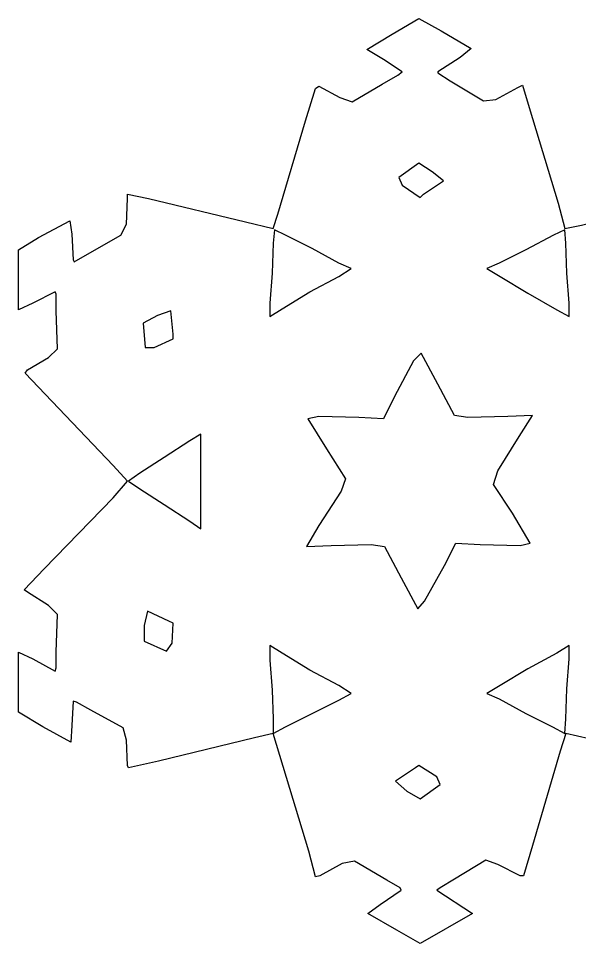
# Model space of a CAD drawing. Header units: centimetres. Extents: x -162 to 48, y -78 to 11.
# Drawn here: x -147.23 to -139.63, y -16.74 to -4.21 of the extents above; entities that cross this region are included whole.
import ezdxf

# ---------------------------------------------------------------- set-up
doc = ezdxf.new("R2010")
doc.units = ezdxf.units.CM
doc.header["$MEASUREMENT"] = 0
doc.layers.add('layer 1', color=7, linetype='Continuous')

msp = doc.modelspace()

# ---------------------------------------------------------------- linework, layer by layer
at = {"layer": 'layer 1', "color": 140}
for points, knots in [([(-146.71552, -13.00454), (-146.71552, -13.00454), (-146.73059, -13.04959), (-146.73059, -13.04959), (-146.73059, -13.04959), (-146.73059, -13.04959), (-147.03203, -12.88402), (-147.03203, -12.88402), (-147.03203, -12.88402), (-147.03203, -12.88402), (-147.22787, -12.79363), (-147.22787, -12.79363), (-147.22787, -12.79363), (-147.22787, -12.79363), (-147.22787, -13.23036), (-147.22787, -13.23036), (-147.22787, -13.23036), (-147.22787, -13.23036), (-147.22787, -13.60698), (-147.22787, -13.60698), (-147.22787, -13.60698), (-147.22787, -13.60698), (-146.89645, -13.80282), (-146.89645, -13.80282), (-146.89645, -13.80282), (-146.89645, -13.80282), (-146.51968, -14.01358), (-146.51968, -14.01358), (-146.51968, -14.01358), (-146.51968, -14.01358), (-146.50462, -13.78776), (-146.50462, -13.78776), (-146.50462, -13.78776), (-146.50462, -13.78776), (-146.48955, -13.45633), (-146.48955, -13.45633), (-146.48955, -13.45633), (-146.48955, -13.45633), (-146.44436, -13.4714), (-146.44436, -13.4714), (-146.44436, -13.4714), (-146.44436, -13.4714), (-146.24837, -13.57685), (-146.24837, -13.57685), (-146.24837, -13.57685), (-146.24837, -13.57685), (-145.81149, -13.81774), (-145.81149, -13.81774), (-145.81149, -13.81774), (-145.81149, -13.81774), (-145.7663, -13.98345), (-145.7663, -13.98345), (-145.7663, -13.98345), (-145.7663, -13.98345), (-145.75123, -14.32994), (-145.75123, -14.32994), (-145.75123, -14.32994), (-145.75123, -14.32994), (-145.73617, -14.36007), (-145.73617, -14.36007), (-145.73617, -14.36007), (-145.73617, -14.36007), (-145.32928, -14.26968), (-145.32928, -14.26968), (-145.32928, -14.26968), (-145.32928, -14.26968), (-144.03327, -13.95332), (-144.03327, -13.95332), (-144.03327, -13.95332), (-144.03327, -13.95332), (-143.77717, -13.89306), (-143.77717, -13.89306), (-143.77717, -13.89306), (-143.77717, -13.89306), (-143.77717, -13.69737), (-143.77717, -13.69737), (-143.77717, -13.69737), (-143.77717, -13.69737), (-143.79224, -13.30569), (-143.79224, -13.30569), (-143.79224, -13.30569), (-143.79224, -13.30569), (-143.82236, -12.89909), (-143.82236, -12.89909), (-143.82236, -12.89909), (-143.82236, -12.89909), (-143.82236, -12.70325), (-143.82236, -12.70325), (-143.82236, -12.70325), (-143.82236, -12.70325), (-143.65665, -12.8087), (-143.65665, -12.8087), (-143.65665, -12.8087), (-143.65665, -12.8087), (-143.27989, -13.03452), (-143.27989, -13.03452), (-143.27989, -13.03452), (-143.27989, -13.03452), (-142.88806, -13.24543), (-142.88806, -13.24543), (-142.88806, -13.24543), (-142.88806, -13.24543), (-142.72235, -13.35088), (-142.72235, -13.35088), (-142.72235, -13.35088), (-142.72235, -13.35088), (-142.88806, -13.44127), (-142.88806, -13.44127), (-142.88806, -13.44127), (-142.88806, -13.44127), (-143.24976, -13.62204), (-143.24976, -13.62204), (-143.24976, -13.62204), (-143.24976, -13.62204), (-143.61146, -13.80282), (-143.61146, -13.80282), (-143.61146, -13.80282), (-143.61146, -13.80282), (-143.77717, -13.89306), (-143.77717, -13.89306), (-143.77717, -13.89306), (-143.77717, -13.89306), (-143.68678, -14.19435), (-143.68678, -14.19435), (-143.68678, -14.19435), (-143.68678, -14.19435), (-143.29495, -15.48962), (-143.29495, -15.48962), (-143.29495, -15.48962), (-143.29495, -15.48962), (-143.20457, -15.83611), (-143.20457, -15.83611), (-143.20457, -15.83611), (-143.20457, -15.83611), (-143.14431, -15.82104), (-143.14431, -15.82104), (-143.14431, -15.82104), (-143.14431, -15.82104), (-142.84287, -15.65533), (-142.84287, -15.65533), (-142.84287, -15.65533), (-142.84287, -15.65533), (-142.67715, -15.6252), (-142.67715, -15.6252), (-142.67715, -15.6252), (-142.67715, -15.6252), (-142.24013, -15.8813), (-142.24013, -15.8813), (-142.24013, -15.8813), (-142.24013, -15.8813), (-142.05935, -15.98676), (-142.05935, -15.98676), (-142.05935, -15.98676), (-142.05935, -15.98676), (-142.04429, -16.01689), (-142.04429, -16.01689), (-142.04429, -16.01689), (-142.04429, -16.01689), (-142.33067, -16.21258), (-142.33067, -16.21258), (-142.33067, -16.21258), (-142.33067, -16.21258), (-142.49638, -16.3331), (-142.49638, -16.3331), (-142.49638, -16.3331), (-142.49638, -16.3331), (-142.10455, -16.55907), (-142.10455, -16.55907), (-142.10455, -16.55907), (-142.10455, -16.55907), (-141.78804, -16.73969), (-141.78804, -16.73969), (-141.78804, -16.73969), (-141.78804, -16.73969), (-141.07985, -16.3331), (-141.07985, -16.3331), (-141.07985, -16.3331), (-141.07985, -16.3331), (-141.56207, -16.01689), (-141.56207, -16.01689), (-141.56207, -16.01689), (-141.56207, -16.01689), (-141.51688, -15.98676), (-141.51688, -15.98676), (-141.51688, -15.98676), (-141.51688, -15.98676), (-141.32104, -15.86624), (-141.32104, -15.86624), (-141.32104, -15.86624), (-141.32104, -15.86624), (-140.89908, -15.61014), (-140.89908, -15.61014), (-140.89908, -15.61014), (-140.89908, -15.61014), (-140.73322, -15.6704), (-140.73322, -15.6704), (-140.73322, -15.6704), (-140.73322, -15.6704), (-140.43193, -15.82104), (-140.43193, -15.82104), (-140.43193, -15.82104), (-140.43193, -15.82104), (-140.38673, -15.82104), (-140.38673, -15.82104), (-140.38673, -15.82104), (-140.38673, -15.82104), (-140.26621, -15.4143), (-140.26621, -15.4143), (-140.26621, -15.4143), (-140.26621, -15.4143), (-139.88945, -14.1341), (-139.88945, -14.1341), (-139.88945, -14.1341), (-139.88945, -14.1341), (-139.81413, -13.89306), (-139.81413, -13.89306), (-139.81413, -13.89306), (-139.81413, -13.89306), (-139.49762, -13.96838), (-139.49762, -13.96838), (-139.49762, -13.96838), (-139.49762, -13.96838), (-138.1867, -14.28474), (-138.1867, -14.28474), (-138.1867, -14.28474), (-138.1867, -14.28474), (-137.84006, -14.37513), (-137.84006, -14.37513), (-137.84006, -14.37513), (-137.84006, -14.37513), (-137.84006, -14.31487), (-137.84006, -14.31487), (-137.84006, -14.31487), (-137.84006, -14.31487), (-137.825, -13.96838), (-137.825, -13.96838), (-137.825, -13.96838), (-137.825, -13.96838), (-137.76474, -13.81774), (-137.76474, -13.81774), (-137.76474, -13.81774), (-137.76474, -13.81774), (-137.31265, -13.56179), (-137.31265, -13.56179), (-137.31265, -13.56179), (-137.31265, -13.56179), (-137.13187, -13.45633), (-137.13187, -13.45633), (-137.13187, -13.45633), (-137.13187, -13.45633), (-137.10174, -13.45633), (-137.10174, -13.45633), (-137.10174, -13.45633), (-137.10174, -13.45633), (-137.08668, -13.80282), (-137.08668, -13.80282), (-137.08668, -13.80282), (-137.08668, -13.80282), (-137.07162, -14.01358), (-137.07162, -14.01358), (-137.07162, -14.01358), (-137.07162, -14.01358), (-136.66472, -13.78776), (-136.66472, -13.78776), (-136.66472, -13.78776), (-136.66472, -13.78776), (-136.36343, -13.60698), (-136.36343, -13.60698), (-136.36343, -13.60698), (-136.36343, -13.60698), (-136.36343, -13.20023), (-136.36343, -13.20023), (-136.36343, -13.20023), (-136.36343, -13.20023), (-136.36343, -12.79363), (-136.36343, -12.79363), (-136.36343, -12.79363), (-136.36343, -12.79363), (-136.5894, -12.89909), (-136.5894, -12.89909), (-136.5894, -12.89909), (-136.5894, -12.89909), (-136.87577, -13.04959), (-136.87577, -13.04959), (-136.87577, -13.04959), (-136.87577, -13.04959), (-136.87577, -12.98948), (-136.87577, -12.98948), (-136.87577, -12.98948), (-136.87577, -12.98948), (-136.87577, -12.74844), (-136.87577, -12.74844), (-136.87577, -12.74844), (-136.87577, -12.74844), (-136.89069, -12.26652), (-136.89069, -12.26652), (-136.89069, -12.26652), (-136.89069, -12.26652), (-136.75511, -12.146), (-136.75511, -12.146), (-136.75511, -12.146), (-136.75511, -12.146), (-136.46888, -11.96522), (-136.46888, -11.96522), (-136.46888, -11.96522), (-136.46888, -11.96522), (-136.45382, -11.9351), (-136.45382, -11.9351), (-136.45382, -11.9351), (-136.45382, -11.9351), (-136.77017, -11.60367), (-136.77017, -11.60367), (-136.77017, -11.60367), (-136.77017, -11.60367), (-137.68941, -10.63983), (-137.68941, -10.63983), (-137.68941, -10.63983), (-137.68941, -10.63983), (-137.84006, -10.47412), (-137.84006, -10.47412), (-137.84006, -10.47412), (-137.84006, -10.47412), (-137.59903, -10.21802), (-137.59903, -10.21802), (-137.59903, -10.21802), (-137.59903, -10.21802), (-136.66472, -9.23911), (-136.66472, -9.23911), (-136.66472, -9.23911), (-136.66472, -9.23911), (-136.43875, -8.99807), (-136.43875, -8.99807), (-136.43875, -8.99807), (-136.43875, -8.99807), (-136.49901, -8.96794), (-136.49901, -8.96794), (-136.49901, -8.96794), (-136.49901, -8.96794), (-136.78524, -8.78717), (-136.78524, -8.78717), (-136.78524, -8.78717), (-136.78524, -8.78717), (-136.89069, -8.66665), (-136.89069, -8.66665), (-136.89069, -8.66665), (-136.89069, -8.66665), (-136.87577, -8.13953), (-136.87577, -8.13953), (-136.87577, -8.13953), (-136.87577, -8.13953), (-136.87577, -7.92863), (-136.87577, -7.92863), (-136.87577, -7.92863), (-136.87577, -7.92863), (-136.86056, -7.91356), (-136.86056, -7.91356), (-136.86056, -7.91356), (-136.86056, -7.91356), (-136.5442, -8.07928), (-136.5442, -8.07928), (-136.5442, -8.07928), (-136.5442, -8.07928), (-136.36343, -8.1546), (-136.36343, -8.1546), (-136.36343, -8.1546), (-136.36343, -8.1546), (-136.36343, -7.68774), (-136.36343, -7.68774), (-136.36343, -7.68774), (-136.36343, -7.68774), (-136.36343, -7.34125), (-136.36343, -7.34125), (-136.36343, -7.34125), (-136.36343, -7.34125), (-137.07162, -6.93465), (-137.07162, -6.93465), (-137.07162, -6.93465), (-137.07162, -6.93465), (-137.10174, -7.50696), (-137.10174, -7.50696), (-137.10174, -7.50696), (-137.10174, -7.50696), (-137.162, -7.47684), (-137.162, -7.47684), (-137.162, -7.47684), (-137.162, -7.47684), (-137.37291, -7.35632), (-137.37291, -7.35632), (-137.37291, -7.35632), (-137.37291, -7.35632), (-137.79487, -7.11528), (-137.79487, -7.11528), (-137.79487, -7.11528), (-137.79487, -7.11528), (-137.825, -6.94957), (-137.825, -6.94957), (-137.825, -6.94957), (-137.825, -6.94957), (-137.84006, -6.6183), (-137.84006, -6.6183), (-137.84006, -6.6183), (-137.84006, -6.6183), (-137.87019, -6.58817), (-137.87019, -6.58817), (-137.87019, -6.58817), (-137.87019, -6.58817), (-138.32228, -6.69362), (-138.32228, -6.69362), (-138.32228, -6.69362), (-138.32228, -6.69362), (-139.60307, -7.00998), (-139.60307, -7.00998), (-139.60307, -7.00998), (-139.60307, -7.00998), (-139.82919, -7.05517), (-139.82919, -7.05517), (-139.82919, -7.05517), (-139.82919, -7.05517), (-139.91958, -6.70868), (-139.91958, -6.70868), (-139.91958, -6.70868), (-139.91958, -6.70868), (-140.31141, -5.41342), (-140.31141, -5.41342), (-140.31141, -5.41342), (-140.31141, -5.41342), (-140.4018, -5.11212), (-140.4018, -5.11212), (-140.4018, -5.11212), (-140.4018, -5.11212), (-140.46205, -5.14225), (-140.46205, -5.14225), (-140.46205, -5.14225), (-140.46205, -5.14225), (-140.76335, -5.30796), (-140.76335, -5.30796), (-140.76335, -5.30796), (-140.76335, -5.30796), (-140.92921, -5.32303), (-140.92921, -5.32303), (-140.92921, -5.32303), (-140.92921, -5.32303), (-141.3813, -5.05186), (-141.3813, -5.05186), (-141.3813, -5.05186), (-141.3813, -5.05186), (-141.54701, -4.94656), (-141.54701, -4.94656), (-141.54701, -4.94656), (-141.54701, -4.94656), (-141.54701, -4.9315), (-141.54701, -4.9315), (-141.54701, -4.9315), (-141.54701, -4.9315), (-141.24557, -4.73565), (-141.24557, -4.73565), (-141.24557, -4.73565), (-141.24557, -4.73565), (-141.09492, -4.61514), (-141.09492, -4.61514), (-141.09492, -4.61514), (-141.09492, -4.61514), (-141.50181, -4.3741), (-141.50181, -4.3741), (-141.50181, -4.3741), (-141.50181, -4.3741), (-141.80311, -4.20839), (-141.80311, -4.20839), (-141.80311, -4.20839), (-141.80311, -4.20839), (-142.16481, -4.4193), (-142.16481, -4.4193), (-142.16481, -4.4193), (-142.16481, -4.4193), (-142.51144, -4.6302), (-142.51144, -4.6302), (-142.51144, -4.6302), (-142.51144, -4.6302), (-142.28532, -4.76578), (-142.28532, -4.76578), (-142.28532, -4.76578), (-142.28532, -4.76578), (-142.02922, -4.9315), (-142.02922, -4.9315), (-142.02922, -4.9315), (-142.02922, -4.9315), (-142.08948, -4.97669), (-142.08948, -4.97669), (-142.08948, -4.97669), (-142.08948, -4.97669), (-142.30039, -5.09706), (-142.30039, -5.09706), (-142.30039, -5.09706), (-142.30039, -5.09706), (-142.70728, -5.33809), (-142.70728, -5.33809), (-142.70728, -5.33809), (-142.70728, -5.33809), (-142.87299, -5.27784), (-142.87299, -5.27784), (-142.87299, -5.27784), (-142.87299, -5.27784), (-143.15937, -5.12719), (-143.15937, -5.12719), (-143.15937, -5.12719), (-143.15937, -5.12719), (-143.20457, -5.15732), (-143.20457, -5.15732), (-143.20457, -5.15732), (-143.20457, -5.15732), (-143.34015, -5.59419), (-143.34015, -5.59419), (-143.34015, -5.59419), (-143.34015, -5.59419), (-143.71691, -6.85933), (-143.71691, -6.85933), (-143.71691, -6.85933), (-143.71691, -6.85933), (-143.77717, -7.05517), (-143.77717, -7.05517), (-143.77717, -7.05517), (-143.77717, -7.05517), (-144.15394, -6.96478), (-144.15394, -6.96478), (-144.15394, -6.96478), (-144.15394, -6.96478), (-145.46486, -6.64843), (-145.46486, -6.64843), (-145.46486, -6.64843), (-145.46486, -6.64843), (-145.75123, -6.58817), (-145.75123, -6.58817), (-145.75123, -6.58817), (-145.75123, -6.58817), (-145.75123, -6.64843), (-145.75123, -6.64843), (-145.75123, -6.64843), (-145.75123, -6.64843), (-145.7663, -6.99477), (-145.7663, -6.99477), (-145.7663, -6.99477), (-145.7663, -6.99477), (-145.84162, -7.14541), (-145.84162, -7.14541), (-145.84162, -7.14541), (-145.84162, -7.14541), (-146.29371, -7.40151), (-146.29371, -7.40151), (-146.29371, -7.40151), (-146.29371, -7.40151), (-146.47449, -7.50696), (-146.47449, -7.50696), (-146.47449, -7.50696), (-146.47449, -7.50696), (-146.48955, -7.47684), (-146.48955, -7.47684), (-146.48955, -7.47684), (-146.48955, -7.47684), (-146.50462, -7.13035), (-146.50462, -7.13035), (-146.50462, -7.13035), (-146.50462, -7.13035), (-146.53475, -6.94957), (-146.53475, -6.94957), (-146.53475, -6.94957), (-146.53475, -6.94957), (-146.9567, -7.17554), (-146.9567, -7.17554), (-146.9567, -7.17554), (-146.9567, -7.17554), (-147.22787, -7.34125), (-147.22787, -7.34125), (-147.22787, -7.34125), (-147.22787, -7.34125), (-147.22787, -8.1546), (-147.22787, -8.1546), (-147.22787, -8.1546), (-147.22787, -8.1546), (-147.03203, -8.06421), (-147.03203, -8.06421), (-147.03203, -8.06421), (-147.03203, -8.06421), (-146.73059, -7.91356), (-146.73059, -7.91356), (-146.73059, -7.91356), (-146.73059, -7.91356), (-146.71552, -7.94369), (-146.71552, -7.94369), (-146.71552, -7.94369), (-146.71552, -7.94369), (-146.71552, -8.16966), (-146.71552, -8.16966), (-146.71552, -8.16966), (-146.71552, -8.16966), (-146.70046, -8.68171), (-146.70046, -8.68171), (-146.70046, -8.68171), (-146.70046, -8.68171), (-146.82097, -8.80223), (-146.82097, -8.80223), (-146.82097, -8.80223), (-146.82097, -8.80223), (-147.10735, -8.96794), (-147.10735, -8.96794), (-147.10735, -8.96794), (-147.10735, -8.96794), (-147.13748, -9.01314), (-147.13748, -9.01314), (-147.13748, -9.01314), (-147.13748, -9.01314), (-146.86632, -9.29922), (-146.86632, -9.29922), (-146.86632, -9.29922), (-146.86632, -9.29922), (-145.94708, -10.26321), (-145.94708, -10.26321), (-145.94708, -10.26321), (-145.94708, -10.26321), (-145.75123, -10.47412), (-145.75123, -10.47412), (-145.75123, -10.47412), (-145.75123, -10.47412), (-145.94708, -10.70009), (-145.94708, -10.70009), (-145.94708, -10.70009), (-145.94708, -10.70009), (-146.88138, -11.66393), (-146.88138, -11.66393), (-146.88138, -11.66393), (-146.88138, -11.66393), (-147.15255, -11.95016), (-147.15255, -11.95016), (-147.15255, -11.95016), (-147.15255, -11.95016), (-147.10735, -11.98029), (-147.10735, -11.98029), (-147.10735, -11.98029), (-147.10735, -11.98029), (-146.82097, -12.16107), (-146.82097, -12.16107), (-146.82097, -12.16107), (-146.82097, -12.16107), (-146.70046, -12.28158), (-146.70046, -12.28158), (-146.70046, -12.28158), (-146.70046, -12.28158), (-146.71552, -12.79363), (-146.71552, -12.79363), (-146.71552, -12.79363), (-146.71552, -12.79363), (-146.71552, -13.00454), (-146.71552, -13.00454)], [0, 0, 0, 0, 0.00609756, 0.00609756, 0.00609756, 0.00609756, 0.01219512, 0.01219512, 0.01219512, 0.01219512, 0.01829268, 0.01829268, 0.01829268, 0.01829268, 0.02439024, 0.02439024, 0.02439024, 0.02439024, 0.0304878, 0.0304878, 0.0304878, 0.0304878, 0.03658537, 0.03658537, 0.03658537, 0.03658537, 0.04268293, 0.04268293, 0.04268293, 0.04268293, 0.04878049, 0.04878049, 0.04878049, 0.04878049, 0.05487805, 0.05487805, 0.05487805, 0.05487805, 0.06097561, 0.06097561, 0.06097561, 0.06097561, 0.06707317, 0.06707317, 0.06707317, 0.06707317, 0.07317073, 0.07317073, 0.07317073, 0.07317073, 0.07926829, 0.07926829, 0.07926829, 0.07926829, 0.08536585, 0.08536585, 0.08536585, 0.08536585, 0.09146341, 0.09146341, 0.09146341, 0.09146341, 0.09756098, 0.09756098, 0.09756098, 0.09756098, 0.10365854, 0.10365854, 0.10365854, 0.10365854, 0.1097561, 0.1097561, 0.1097561, 0.1097561, 0.11585366, 0.11585366, 0.11585366, 0.11585366, 0.12195122, 0.12195122, 0.12195122, 0.12195122, 0.12804878, 0.12804878, 0.12804878, 0.12804878, 0.13414634, 0.13414634, 0.13414634, 0.13414634, 0.1402439, 0.1402439, 0.1402439, 0.1402439, 0.14634146, 0.14634146, 0.14634146, 0.14634146, 0.15243902, 0.15243902, 0.15243902, 0.15243902, 0.15853659, 0.15853659, 0.15853659, 0.15853659, 0.16463415, 0.16463415, 0.16463415, 0.16463415, 0.17073171, 0.17073171, 0.17073171, 0.17073171, 0.17682927, 0.17682927, 0.17682927, 0.17682927, 0.18292683, 0.18292683, 0.18292683, 0.18292683, 0.18902439, 0.18902439, 0.18902439, 0.18902439, 0.19512195, 0.19512195, 0.19512195, 0.19512195, 0.20121951, 0.20121951, 0.20121951, 0.20121951, 0.20731707, 0.20731707, 0.20731707, 0.20731707, 0.21341463, 0.21341463, 0.21341463, 0.21341463, 0.2195122, 0.2195122, 0.2195122, 0.2195122, 0.22560976, 0.22560976, 0.22560976, 0.22560976, 0.23170732, 0.23170732, 0.23170732, 0.23170732, 0.23780488, 0.23780488, 0.23780488, 0.23780488, 0.24390244, 0.24390244, 0.24390244, 0.24390244, 0.25, 0.25, 0.25, 0.25, 0.25609756, 0.25609756, 0.25609756, 0.25609756, 0.26219512, 0.26219512, 0.26219512, 0.26219512, 0.26829268, 0.26829268, 0.26829268, 0.26829268, 0.27439024, 0.27439024, 0.27439024, 0.27439024, 0.2804878, 0.2804878, 0.2804878, 0.2804878, 0.28658537, 0.28658537, 0.28658537, 0.28658537, 0.29268293, 0.29268293, 0.29268293, 0.29268293, 0.29878049, 0.29878049, 0.29878049, 0.29878049, 0.30487805, 0.30487805, 0.30487805, 0.30487805, 0.31097561, 0.31097561, 0.31097561, 0.31097561, 0.31707317, 0.31707317, 0.31707317, 0.31707317, 0.32317073, 0.32317073, 0.32317073, 0.32317073, 0.32926829, 0.32926829, 0.32926829, 0.32926829, 0.33536585, 0.33536585, 0.33536585, 0.33536585, 0.34146341, 0.34146341, 0.34146341, 0.34146341, 0.34756098, 0.34756098, 0.34756098, 0.34756098, 0.35365854, 0.35365854, 0.35365854, 0.35365854, 0.3597561, 0.3597561, 0.3597561, 0.3597561, 0.36585366, 0.36585366, 0.36585366, 0.36585366, 0.37195122, 0.37195122, 0.37195122, 0.37195122, 0.37804878, 0.37804878, 0.37804878, 0.37804878, 0.38414634, 0.38414634, 0.38414634, 0.38414634, 0.3902439, 0.3902439, 0.3902439, 0.3902439, 0.39634146, 0.39634146, 0.39634146, 0.39634146, 0.40243902, 0.40243902, 0.40243902, 0.40243902, 0.40853659, 0.40853659, 0.40853659, 0.40853659, 0.41463415, 0.41463415, 0.41463415, 0.41463415, 0.42073171, 0.42073171, 0.42073171, 0.42073171, 0.42682927, 0.42682927, 0.42682927, 0.42682927, 0.43292683, 0.43292683, 0.43292683, 0.43292683, 0.43902439, 0.43902439, 0.43902439, 0.43902439, 0.44512195, 0.44512195, 0.44512195, 0.44512195, 0.45121951, 0.45121951, 0.45121951, 0.45121951, 0.45731707, 0.45731707, 0.45731707, 0.45731707, 0.46341463, 0.46341463, 0.46341463, 0.46341463, 0.4695122, 0.4695122, 0.4695122, 0.4695122, 0.47560976, 0.47560976, 0.47560976, 0.47560976, 0.48170732, 0.48170732, 0.48170732, 0.48170732, 0.48780488, 0.48780488, 0.48780488, 0.48780488, 0.49390244, 0.49390244, 0.49390244, 0.49390244, 0.5, 0.5, 0.5, 0.5, 0.50609756, 0.50609756, 0.50609756, 0.50609756, 0.51219512, 0.51219512, 0.51219512, 0.51219512, 0.51829268, 0.51829268, 0.51829268, 0.51829268, 0.52439024, 0.52439024, 0.52439024, 0.52439024, 0.5304878, 0.5304878, 0.5304878, 0.5304878, 0.53658537, 0.53658537, 0.53658537, 0.53658537, 0.54268293, 0.54268293, 0.54268293, 0.54268293, 0.54878049, 0.54878049, 0.54878049, 0.54878049, 0.55487805, 0.55487805, 0.55487805, 0.55487805, 0.56097561, 0.56097561, 0.56097561, 0.56097561, 0.56707317, 0.56707317, 0.56707317, 0.56707317, 0.57317073, 0.57317073, 0.57317073, 0.57317073, 0.57926829, 0.57926829, 0.57926829, 0.57926829, 0.58536585, 0.58536585, 0.58536585, 0.58536585, 0.59146341, 0.59146341, 0.59146341, 0.59146341, 0.59756098, 0.59756098, 0.59756098, 0.59756098, 0.60365854, 0.60365854, 0.60365854, 0.60365854, 0.6097561, 0.6097561, 0.6097561, 0.6097561, 0.61585366, 0.61585366, 0.61585366, 0.61585366, 0.62195122, 0.62195122, 0.62195122, 0.62195122, 0.62804878, 0.62804878, 0.62804878, 0.62804878, 0.63414634, 0.63414634, 0.63414634, 0.63414634, 0.6402439, 0.6402439, 0.6402439, 0.6402439, 0.64634146, 0.64634146, 0.64634146, 0.64634146, 0.65243902, 0.65243902, 0.65243902, 0.65243902, 0.65853659, 0.65853659, 0.65853659, 0.65853659, 0.66463415, 0.66463415, 0.66463415, 0.66463415, 0.67073171, 0.67073171, 0.67073171, 0.67073171, 0.67682927, 0.67682927, 0.67682927, 0.67682927, 0.68292683, 0.68292683, 0.68292683, 0.68292683, 0.68902439, 0.68902439, 0.68902439, 0.68902439, 0.69512195, 0.69512195, 0.69512195, 0.69512195, 0.70121951, 0.70121951, 0.70121951, 0.70121951, 0.70731707, 0.70731707, 0.70731707, 0.70731707, 0.71341463, 0.71341463, 0.71341463, 0.71341463, 0.7195122, 0.7195122, 0.7195122, 0.7195122, 0.72560976, 0.72560976, 0.72560976, 0.72560976, 0.73170732, 0.73170732, 0.73170732, 0.73170732, 0.73780488, 0.73780488, 0.73780488, 0.73780488, 0.74390244, 0.74390244, 0.74390244, 0.74390244, 0.75, 0.75, 0.75, 0.75, 0.75609756, 0.75609756, 0.75609756, 0.75609756, 0.76219512, 0.76219512, 0.76219512, 0.76219512, 0.76829268, 0.76829268, 0.76829268, 0.76829268, 0.77439024, 0.77439024, 0.77439024, 0.77439024, 0.7804878, 0.7804878, 0.7804878, 0.7804878, 0.78658537, 0.78658537, 0.78658537, 0.78658537, 0.79268293, 0.79268293, 0.79268293, 0.79268293, 0.79878049, 0.79878049, 0.79878049, 0.79878049, 0.80487805, 0.80487805, 0.80487805, 0.80487805, 0.81097561, 0.81097561, 0.81097561, 0.81097561, 0.81707317, 0.81707317, 0.81707317, 0.81707317, 0.82317073, 0.82317073, 0.82317073, 0.82317073, 0.82926829, 0.82926829, 0.82926829, 0.82926829, 0.83536585, 0.83536585, 0.83536585, 0.83536585, 0.84146341, 0.84146341, 0.84146341, 0.84146341, 0.84756098, 0.84756098, 0.84756098, 0.84756098, 0.85365854, 0.85365854, 0.85365854, 0.85365854, 0.8597561, 0.8597561, 0.8597561, 0.8597561, 0.86585366, 0.86585366, 0.86585366, 0.86585366, 0.87195122, 0.87195122, 0.87195122, 0.87195122, 0.87804878, 0.87804878, 0.87804878, 0.87804878, 0.88414634, 0.88414634, 0.88414634, 0.88414634, 0.8902439, 0.8902439, 0.8902439, 0.8902439, 0.89634146, 0.89634146, 0.89634146, 0.89634146, 0.90243902, 0.90243902, 0.90243902, 0.90243902, 0.90853659, 0.90853659, 0.90853659, 0.90853659, 0.91463415, 0.91463415, 0.91463415, 0.91463415, 0.92073171, 0.92073171, 0.92073171, 0.92073171, 0.92682927, 0.92682927, 0.92682927, 0.92682927, 0.93292683, 0.93292683, 0.93292683, 0.93292683, 0.93902439, 0.93902439, 0.93902439, 0.93902439, 0.94512195, 0.94512195, 0.94512195, 0.94512195, 0.95121951, 0.95121951, 0.95121951, 0.95121951, 0.95731707, 0.95731707, 0.95731707, 0.95731707, 0.96341463, 0.96341463, 0.96341463, 0.96341463, 0.9695122, 0.9695122, 0.9695122, 0.9695122, 0.97560976, 0.97560976, 0.97560976, 0.97560976, 0.98170732, 0.98170732, 0.98170732, 0.98170732, 0.98780488, 0.98780488, 0.98780488, 0.98780488, 1, 1, 1, 1]), ([(-141.80311, -6.1665), (-141.80311, -6.1665), (-141.80311, -6.1665), (-141.80311, -6.1665), (-141.80311, -6.1665), (-141.80311, -6.1665), (-141.62233, -6.28702), (-141.62233, -6.28702), (-141.62233, -6.28702), (-141.62233, -6.28702), (-141.47168, -6.40754), (-141.47168, -6.40754), (-141.47168, -6.40754), (-141.47168, -6.40754), (-141.74285, -6.58817), (-141.74285, -6.58817), (-141.74285, -6.58817), (-141.74285, -6.58817), (-141.78804, -6.63336), (-141.78804, -6.63336), (-141.78804, -6.63336), (-141.78804, -6.63336), (-142.02922, -6.46765), (-142.02922, -6.46765), (-142.02922, -6.46765), (-142.02922, -6.46765), (-142.07442, -6.36234), (-142.07442, -6.36234), (-142.07442, -6.36234), (-142.07442, -6.36234), (-141.80311, -6.1665), (-141.80311, -6.1665)], [0, 0, 0, 0, 0.11111111, 0.11111111, 0.11111111, 0.11111111, 0.22222222, 0.22222222, 0.22222222, 0.22222222, 0.33333333, 0.33333333, 0.33333333, 0.33333333, 0.44444444, 0.44444444, 0.44444444, 0.44444444, 0.55555556, 0.55555556, 0.55555556, 0.55555556, 0.66666667, 0.66666667, 0.66666667, 0.66666667, 0.77777778, 0.77777778, 0.77777778, 0.77777778, 1, 1, 1, 1]), ([(-143.82236, -8.06421), (-143.82236, -8.06421), (-143.82236, -8.06421), (-143.82236, -8.06421), (-143.82236, -8.06421), (-143.82236, -8.06421), (-143.79224, -7.65761), (-143.79224, -7.65761), (-143.79224, -7.65761), (-143.79224, -7.65761), (-143.77717, -7.25087), (-143.77717, -7.25087), (-143.77717, -7.25087), (-143.77717, -7.25087), (-143.76211, -7.07009), (-143.76211, -7.07009), (-143.76211, -7.07009), (-143.76211, -7.07009), (-143.61146, -7.14541), (-143.61146, -7.14541), (-143.61146, -7.14541), (-143.61146, -7.14541), (-143.24976, -7.32619), (-143.24976, -7.32619), (-143.24976, -7.32619), (-143.24976, -7.32619), (-142.88806, -7.52203), (-142.88806, -7.52203), (-142.88806, -7.52203), (-142.88806, -7.52203), (-142.72235, -7.59735), (-142.72235, -7.59735), (-142.72235, -7.59735), (-142.72235, -7.59735), (-142.88806, -7.70281), (-142.88806, -7.70281), (-142.88806, -7.70281), (-142.88806, -7.70281), (-143.27989, -7.91356), (-143.27989, -7.91356), (-143.27989, -7.91356), (-143.27989, -7.91356), (-143.65665, -8.13953), (-143.65665, -8.13953), (-143.65665, -8.13953), (-143.65665, -8.13953), (-143.82236, -8.24499), (-143.82236, -8.24499), (-143.82236, -8.24499), (-143.82236, -8.24499), (-143.82236, -8.06421), (-143.82236, -8.06421)], [0, 0, 0, 0, 0.07142857, 0.07142857, 0.07142857, 0.07142857, 0.14285714, 0.14285714, 0.14285714, 0.14285714, 0.21428571, 0.21428571, 0.21428571, 0.21428571, 0.28571429, 0.28571429, 0.28571429, 0.28571429, 0.35714286, 0.35714286, 0.35714286, 0.35714286, 0.42857143, 0.42857143, 0.42857143, 0.42857143, 0.5, 0.5, 0.5, 0.5, 0.57142857, 0.57142857, 0.57142857, 0.57142857, 0.64285714, 0.64285714, 0.64285714, 0.64285714, 0.71428571, 0.71428571, 0.71428571, 0.71428571, 0.78571429, 0.78571429, 0.78571429, 0.78571429, 0.85714286, 0.85714286, 0.85714286, 0.85714286, 1, 1, 1, 1]), ([(-140.7183, -7.52203), (-140.7183, -7.52203), (-140.7183, -7.52203), (-140.7183, -7.52203), (-140.7183, -7.52203), (-140.7183, -7.52203), (-140.3566, -7.34125), (-140.3566, -7.34125), (-140.3566, -7.34125), (-140.3566, -7.34125), (-139.97984, -7.14541), (-139.97984, -7.14541), (-139.97984, -7.14541), (-139.97984, -7.14541), (-139.82919, -7.07009), (-139.82919, -7.07009), (-139.82919, -7.07009), (-139.82919, -7.07009), (-139.81413, -7.25087), (-139.81413, -7.25087), (-139.81413, -7.25087), (-139.81413, -7.25087), (-139.79906, -7.65761), (-139.79906, -7.65761), (-139.79906, -7.65761), (-139.79906, -7.65761), (-139.76893, -8.06421), (-139.76893, -8.06421), (-139.76893, -8.06421), (-139.76893, -8.06421), (-139.76893, -8.24499), (-139.76893, -8.24499), (-139.76893, -8.24499), (-139.76893, -8.24499), (-139.93464, -8.1546), (-139.93464, -8.1546), (-139.93464, -8.1546), (-139.93464, -8.1546), (-140.32647, -7.92863), (-140.32647, -7.92863), (-140.32647, -7.92863), (-140.32647, -7.92863), (-140.70309, -7.70281), (-140.70309, -7.70281), (-140.70309, -7.70281), (-140.70309, -7.70281), (-140.88401, -7.59735), (-140.88401, -7.59735), (-140.88401, -7.59735), (-140.88401, -7.59735), (-140.7183, -7.52203), (-140.7183, -7.52203)], [0, 0, 0, 0, 0.07142857, 0.07142857, 0.07142857, 0.07142857, 0.14285714, 0.14285714, 0.14285714, 0.14285714, 0.21428571, 0.21428571, 0.21428571, 0.21428571, 0.28571429, 0.28571429, 0.28571429, 0.28571429, 0.35714286, 0.35714286, 0.35714286, 0.35714286, 0.42857143, 0.42857143, 0.42857143, 0.42857143, 0.5, 0.5, 0.5, 0.5, 0.57142857, 0.57142857, 0.57142857, 0.57142857, 0.64285714, 0.64285714, 0.64285714, 0.64285714, 0.71428571, 0.71428571, 0.71428571, 0.71428571, 0.78571429, 0.78571429, 0.78571429, 0.78571429, 0.85714286, 0.85714286, 0.85714286, 0.85714286, 1, 1, 1, 1]), ([(-145.34434, -8.22992), (-145.34434, -8.22992), (-145.34434, -8.22992), (-145.34434, -8.22992), (-145.34434, -8.22992), (-145.34434, -8.22992), (-145.16356, -8.16966), (-145.16356, -8.16966), (-145.16356, -8.16966), (-145.16356, -8.16966), (-145.13344, -8.48602), (-145.13344, -8.48602), (-145.13344, -8.48602), (-145.13344, -8.48602), (-145.13344, -8.54613), (-145.13344, -8.54613), (-145.13344, -8.54613), (-145.13344, -8.54613), (-145.38953, -8.66665), (-145.38953, -8.66665), (-145.38953, -8.66665), (-145.38953, -8.66665), (-145.51005, -8.66665), (-145.51005, -8.66665), (-145.51005, -8.66665), (-145.51005, -8.66665), (-145.54018, -8.33537), (-145.54018, -8.33537), (-145.54018, -8.33537), (-145.54018, -8.33537), (-145.34434, -8.22992), (-145.34434, -8.22992)], [0, 0, 0, 0, 0.11111111, 0.11111111, 0.11111111, 0.11111111, 0.22222222, 0.22222222, 0.22222222, 0.22222222, 0.33333333, 0.33333333, 0.33333333, 0.33333333, 0.44444444, 0.44444444, 0.44444444, 0.44444444, 0.55555556, 0.55555556, 0.55555556, 0.55555556, 0.66666667, 0.66666667, 0.66666667, 0.66666667, 0.77777778, 0.77777778, 0.77777778, 0.77777778, 1, 1, 1, 1]), ([(-142.61689, -9.61558), (-142.61689, -9.61558), (-142.61689, -9.61558), (-142.61689, -9.61558), (-142.61689, -9.61558), (-142.61689, -9.61558), (-142.28532, -9.63064), (-142.28532, -9.63064), (-142.28532, -9.63064), (-142.28532, -9.63064), (-142.13468, -9.32935), (-142.13468, -9.32935), (-142.13468, -9.32935), (-142.13468, -9.32935), (-141.87858, -8.84743), (-141.87858, -8.84743), (-141.87858, -8.84743), (-141.87858, -8.84743), (-141.77298, -8.74197), (-141.77298, -8.74197), (-141.77298, -8.74197), (-141.77298, -8.74197), (-141.54701, -9.16378), (-141.54701, -9.16378), (-141.54701, -9.16378), (-141.54701, -9.16378), (-141.32104, -9.58545), (-141.32104, -9.58545), (-141.32104, -9.58545), (-141.32104, -9.58545), (-141.14011, -9.61558), (-141.14011, -9.61558), (-141.14011, -9.61558), (-141.14011, -9.61558), (-140.59764, -9.60051), (-140.59764, -9.60051), (-140.59764, -9.60051), (-140.59764, -9.60051), (-140.26621, -9.58545), (-140.26621, -9.58545), (-140.26621, -9.58545), (-140.26621, -9.58545), (-140.44699, -9.87168), (-140.44699, -9.87168), (-140.44699, -9.87168), (-140.44699, -9.87168), (-140.73322, -10.33853), (-140.73322, -10.33853), (-140.73322, -10.33853), (-140.73322, -10.33853), (-140.79348, -10.51931), (-140.79348, -10.51931), (-140.79348, -10.51931), (-140.79348, -10.51931), (-140.53738, -10.91084), (-140.53738, -10.91084), (-140.53738, -10.91084), (-140.53738, -10.91084), (-140.29634, -11.31759), (-140.29634, -11.31759), (-140.29634, -11.31759), (-140.29634, -11.31759), (-140.43193, -11.34772), (-140.43193, -11.34772), (-140.43193, -11.34772), (-140.43193, -11.34772), (-140.9744, -11.33266), (-140.9744, -11.33266), (-140.9744, -11.33266), (-140.9744, -11.33266), (-141.30582, -11.31759), (-141.30582, -11.31759), (-141.30582, -11.31759), (-141.30582, -11.31759), (-141.45662, -11.61888), (-141.45662, -11.61888), (-141.45662, -11.61888), (-141.45662, -11.61888), (-141.72778, -12.10081), (-141.72778, -12.10081), (-141.72778, -12.10081), (-141.72778, -12.10081), (-141.81832, -12.20626), (-141.81832, -12.20626), (-141.81832, -12.20626), (-141.81832, -12.20626), (-142.04429, -11.78445), (-142.04429, -11.78445), (-142.04429, -11.78445), (-142.04429, -11.78445), (-142.27026, -11.36278), (-142.27026, -11.36278), (-142.27026, -11.36278), (-142.27026, -11.36278), (-142.45118, -11.33266), (-142.45118, -11.33266), (-142.45118, -11.33266), (-142.45118, -11.33266), (-142.99366, -11.34772), (-142.99366, -11.34772), (-142.99366, -11.34772), (-142.99366, -11.34772), (-143.32508, -11.36278), (-143.32508, -11.36278), (-143.32508, -11.36278), (-143.32508, -11.36278), (-143.15937, -11.07656), (-143.15937, -11.07656), (-143.15937, -11.07656), (-143.15937, -11.07656), (-142.85793, -10.6097), (-142.85793, -10.6097), (-142.85793, -10.6097), (-142.85793, -10.6097), (-142.79767, -10.44399), (-142.79767, -10.44399), (-142.79767, -10.44399), (-142.79767, -10.44399), (-143.05392, -10.03724), (-143.05392, -10.03724), (-143.05392, -10.03724), (-143.05392, -10.03724), (-143.31002, -9.63064), (-143.31002, -9.63064), (-143.31002, -9.63064), (-143.31002, -9.63064), (-143.15937, -9.60051), (-143.15937, -9.60051), (-143.15937, -9.60051), (-143.15937, -9.60051), (-142.61689, -9.61558), (-142.61689, -9.61558)], [0, 0, 0, 0, 0.02941176, 0.02941176, 0.02941176, 0.02941176, 0.05882353, 0.05882353, 0.05882353, 0.05882353, 0.08823529, 0.08823529, 0.08823529, 0.08823529, 0.11764706, 0.11764706, 0.11764706, 0.11764706, 0.14705882, 0.14705882, 0.14705882, 0.14705882, 0.17647059, 0.17647059, 0.17647059, 0.17647059, 0.20588235, 0.20588235, 0.20588235, 0.20588235, 0.23529412, 0.23529412, 0.23529412, 0.23529412, 0.26470588, 0.26470588, 0.26470588, 0.26470588, 0.29411765, 0.29411765, 0.29411765, 0.29411765, 0.32352941, 0.32352941, 0.32352941, 0.32352941, 0.35294118, 0.35294118, 0.35294118, 0.35294118, 0.38235294, 0.38235294, 0.38235294, 0.38235294, 0.41176471, 0.41176471, 0.41176471, 0.41176471, 0.44117647, 0.44117647, 0.44117647, 0.44117647, 0.47058824, 0.47058824, 0.47058824, 0.47058824, 0.5, 0.5, 0.5, 0.5, 0.52941176, 0.52941176, 0.52941176, 0.52941176, 0.55882353, 0.55882353, 0.55882353, 0.55882353, 0.58823529, 0.58823529, 0.58823529, 0.58823529, 0.61764706, 0.61764706, 0.61764706, 0.61764706, 0.64705882, 0.64705882, 0.64705882, 0.64705882, 0.67647059, 0.67647059, 0.67647059, 0.67647059, 0.70588235, 0.70588235, 0.70588235, 0.70588235, 0.73529412, 0.73529412, 0.73529412, 0.73529412, 0.76470588, 0.76470588, 0.76470588, 0.76470588, 0.79411765, 0.79411765, 0.79411765, 0.79411765, 0.82352941, 0.82352941, 0.82352941, 0.82352941, 0.85294118, 0.85294118, 0.85294118, 0.85294118, 0.88235294, 0.88235294, 0.88235294, 0.88235294, 0.91176471, 0.91176471, 0.91176471, 0.91176471, 0.94117647, 0.94117647, 0.94117647, 0.94117647, 1, 1, 1, 1]), ([(-145.58538, -10.36866), (-145.58538, -10.36866), (-145.58538, -10.36866), (-145.58538, -10.36866), (-145.58538, -10.36866), (-145.58538, -10.36866), (-145.25395, -10.15776), (-145.25395, -10.15776), (-145.25395, -10.15776), (-145.25395, -10.15776), (-144.90732, -9.93194), (-144.90732, -9.93194), (-144.90732, -9.93194), (-144.90732, -9.93194), (-144.75667, -9.84155), (-144.75667, -9.84155), (-144.75667, -9.84155), (-144.75667, -9.84155), (-144.75667, -10.03724), (-144.75667, -10.03724), (-144.75667, -10.03724), (-144.75667, -10.03724), (-144.75667, -10.47412), (-144.75667, -10.47412), (-144.75667, -10.47412), (-144.75667, -10.47412), (-144.75667, -10.91084), (-144.75667, -10.91084), (-144.75667, -10.91084), (-144.75667, -10.91084), (-144.75667, -11.12175), (-144.75667, -11.12175), (-144.75667, -11.12175), (-144.75667, -11.12175), (-144.90732, -11.0163), (-144.90732, -11.0163), (-144.90732, -11.0163), (-144.90732, -11.0163), (-145.25395, -10.79033), (-145.25395, -10.79033), (-145.25395, -10.79033), (-145.25395, -10.79033), (-145.58538, -10.57957), (-145.58538, -10.57957), (-145.58538, -10.57957), (-145.58538, -10.57957), (-145.73617, -10.47412), (-145.73617, -10.47412), (-145.73617, -10.47412), (-145.73617, -10.47412), (-145.58538, -10.36866), (-145.58538, -10.36866)], [0, 0, 0, 0, 0.07142857, 0.07142857, 0.07142857, 0.07142857, 0.14285714, 0.14285714, 0.14285714, 0.14285714, 0.21428571, 0.21428571, 0.21428571, 0.21428571, 0.28571429, 0.28571429, 0.28571429, 0.28571429, 0.35714286, 0.35714286, 0.35714286, 0.35714286, 0.42857143, 0.42857143, 0.42857143, 0.42857143, 0.5, 0.5, 0.5, 0.5, 0.57142857, 0.57142857, 0.57142857, 0.57142857, 0.64285714, 0.64285714, 0.64285714, 0.64285714, 0.71428571, 0.71428571, 0.71428571, 0.71428571, 0.78571429, 0.78571429, 0.78571429, 0.78571429, 0.85714286, 0.85714286, 0.85714286, 0.85714286, 1, 1, 1, 1]), ([(-145.1485, -12.67312), (-145.1485, -12.67312), (-145.1485, -12.67312), (-145.1485, -12.67312), (-145.1485, -12.67312), (-145.1485, -12.67312), (-145.22382, -12.77857), (-145.22382, -12.77857), (-145.22382, -12.77857), (-145.22382, -12.77857), (-145.52512, -12.64299), (-145.52512, -12.64299), (-145.52512, -12.64299), (-145.52512, -12.64299), (-145.52512, -12.43208), (-145.52512, -12.43208), (-145.52512, -12.43208), (-145.52512, -12.43208), (-145.47992, -12.23639), (-145.47992, -12.23639), (-145.47992, -12.23639), (-145.47992, -12.23639), (-145.19369, -12.37182), (-145.19369, -12.37182), (-145.19369, -12.37182), (-145.19369, -12.37182), (-145.13344, -12.40195), (-145.13344, -12.40195), (-145.13344, -12.40195), (-145.13344, -12.40195), (-145.1485, -12.67312), (-145.1485, -12.67312)], [0, 0, 0, 0, 0.11111111, 0.11111111, 0.11111111, 0.11111111, 0.22222222, 0.22222222, 0.22222222, 0.22222222, 0.33333333, 0.33333333, 0.33333333, 0.33333333, 0.44444444, 0.44444444, 0.44444444, 0.44444444, 0.55555556, 0.55555556, 0.55555556, 0.55555556, 0.66666667, 0.66666667, 0.66666667, 0.66666667, 0.77777778, 0.77777778, 0.77777778, 0.77777778, 1, 1, 1, 1]), ([(-139.76893, -12.88402), (-139.76893, -12.88402), (-139.76893, -12.88402), (-139.76893, -12.88402), (-139.76893, -12.88402), (-139.76893, -12.88402), (-139.79906, -13.29062), (-139.79906, -13.29062), (-139.79906, -13.29062), (-139.79906, -13.29062), (-139.81413, -13.69737), (-139.81413, -13.69737), (-139.81413, -13.69737), (-139.81413, -13.69737), (-139.82919, -13.89306), (-139.82919, -13.89306), (-139.82919, -13.89306), (-139.82919, -13.89306), (-139.9949, -13.80282), (-139.9949, -13.80282), (-139.9949, -13.80282), (-139.9949, -13.80282), (-140.3566, -13.62204), (-140.3566, -13.62204), (-140.3566, -13.62204), (-140.3566, -13.62204), (-140.7183, -13.4262), (-140.7183, -13.4262), (-140.7183, -13.4262), (-140.7183, -13.4262), (-140.88401, -13.35088), (-140.88401, -13.35088), (-140.88401, -13.35088), (-140.88401, -13.35088), (-140.70309, -13.24543), (-140.70309, -13.24543), (-140.70309, -13.24543), (-140.70309, -13.24543), (-140.32647, -13.0196), (-140.32647, -13.0196), (-140.32647, -13.0196), (-140.32647, -13.0196), (-139.93464, -12.8087), (-139.93464, -12.8087), (-139.93464, -12.8087), (-139.93464, -12.8087), (-139.76893, -12.70325), (-139.76893, -12.70325), (-139.76893, -12.70325), (-139.76893, -12.70325), (-139.76893, -12.88402), (-139.76893, -12.88402)], [0, 0, 0, 0, 0.07142857, 0.07142857, 0.07142857, 0.07142857, 0.14285714, 0.14285714, 0.14285714, 0.14285714, 0.21428571, 0.21428571, 0.21428571, 0.21428571, 0.28571429, 0.28571429, 0.28571429, 0.28571429, 0.35714286, 0.35714286, 0.35714286, 0.35714286, 0.42857143, 0.42857143, 0.42857143, 0.42857143, 0.5, 0.5, 0.5, 0.5, 0.57142857, 0.57142857, 0.57142857, 0.57142857, 0.64285714, 0.64285714, 0.64285714, 0.64285714, 0.71428571, 0.71428571, 0.71428571, 0.71428571, 0.78571429, 0.78571429, 0.78571429, 0.78571429, 0.85714286, 0.85714286, 0.85714286, 0.85714286, 1, 1, 1, 1]), ([(-141.78804, -14.78173), (-141.78804, -14.78173), (-141.78804, -14.78173), (-141.78804, -14.78173), (-141.78804, -14.78173), (-141.78804, -14.78173), (-141.96897, -14.67628), (-141.96897, -14.67628), (-141.96897, -14.67628), (-141.96897, -14.67628), (-142.11961, -14.54084), (-142.11961, -14.54084), (-142.11961, -14.54084), (-142.11961, -14.54084), (-141.84845, -14.36007), (-141.84845, -14.36007), (-141.84845, -14.36007), (-141.84845, -14.36007), (-141.80311, -14.32994), (-141.80311, -14.32994), (-141.80311, -14.32994), (-141.80311, -14.32994), (-141.56207, -14.48044), (-141.56207, -14.48044), (-141.56207, -14.48044), (-141.56207, -14.48044), (-141.51688, -14.58589), (-141.51688, -14.58589), (-141.51688, -14.58589), (-141.51688, -14.58589), (-141.78804, -14.78173), (-141.78804, -14.78173)], [0, 0, 0, 0, 0.11111111, 0.11111111, 0.11111111, 0.11111111, 0.22222222, 0.22222222, 0.22222222, 0.22222222, 0.33333333, 0.33333333, 0.33333333, 0.33333333, 0.44444444, 0.44444444, 0.44444444, 0.44444444, 0.55555556, 0.55555556, 0.55555556, 0.55555556, 0.66666667, 0.66666667, 0.66666667, 0.66666667, 0.77777778, 0.77777778, 0.77777778, 0.77777778, 1, 1, 1, 1])]:
    msp.add_open_spline(points, degree=3, knots=knots, dxfattribs=at)

doc.saveas('drawing.dxf')
